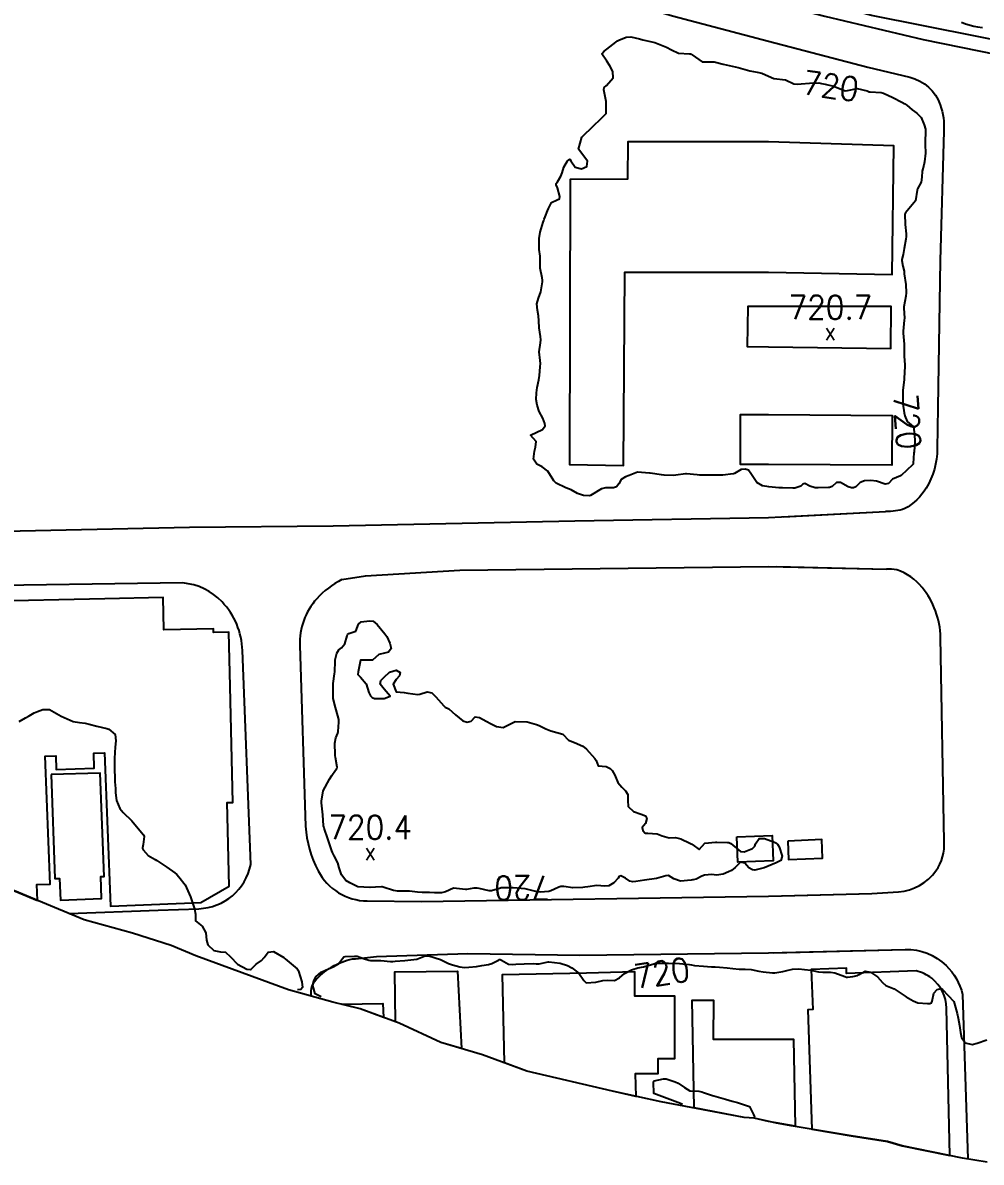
# Model space of a CAD drawing. Header units: metres. Extents: x 307586 to 320046, y 7427249 to 7434250.
# Drawn here: x 311920.1 to 312080.5, y 7431690.4 to 7431881.3 of the extents above; entities that cross this region are included whole.
import ezdxf
from ezdxf.enums import TextEntityAlignment as Align

# ---------------------------------------------------------------- set-up
doc = ezdxf.new("R2010")
doc.units = ezdxf.units.M
doc.header["$MEASUREMENT"] = 0
for name, color, linetype in [('Area', 45, 'Continuous'), ('Cotas', 45, 'Continuous'), ('Curvas de Nivel 1m', 11, 'Continuous'), ('Curvas de Nivel 5m', 15, 'Continuous'), ('Divisa', 42, 'FENCELINE2'), ('Edificações', 30, 'Continuous'), ('Pontos Cotados', 45, 'Continuous'), ('Vias Primárias', 230, 'Continuous'), ('Vias Secundárias', 230, 'Continuous')]:
    doc.layers.add(name, color=color, linetype=linetype)
doc.styles.add('Style-STANDARD', font='STANDARD.shx')
doc.linetypes.add('FENCELINE2', pattern='A,0.25,-0.1,[132,ltypeshp.shx,S=0.1,R=0,X=-0.1,Y=0],-0.1,1', length=1.45)

# ---------------------------------------------------------------- blocks, each defined once
blk = doc.blocks.new('ELVTXT_103')
at = {"layer": 'Pontos Cotados', "linetype": 'Continuous', "style": 'Style-STANDARD'}
for s, height, p in [('720.4', 4, (0, 4)), ('x', 3, (0, 0))]:
    blk.add_text(s, height=height, dxfattribs=at).set_placement(p, align=Align.MIDDLE_CENTER)
blk = doc.blocks.new('ELVTXT_104')
at = {"layer": 'Pontos Cotados', "linetype": 'Continuous', "style": 'Style-STANDARD'}
for s, height, p in [('720.7', 4, (0, 4)), ('x', 3, (0, 0))]:
    blk.add_text(s, height=height, dxfattribs=at).set_placement(p, align=Align.MIDDLE_CENTER)

msp = doc.modelspace()

# ---------------------------------------------------------------- linework, layer by layer
at = {"layer": 'Area'}
msp.add_polyline3d([(312081.5, 7431690.43, 720.46), (312077.41, 7431691.13, 720.35), (312067.3, 7431693.19, 728.98), (312064.83, 7431693.88, 728.75), (312058.77, 7431694.86, 728.48), (312048.72, 7431696.54, 727.51), (312046.25, 7431696.95, 727.46), (312042.52, 7431697.79, 727.7), (312040.82, 7431697.94, 727.7), (312026.97, 7431700.56, 721.17), (312018.78, 7431702.3, 723.72), (312004.48, 7431705.67, 725.72), (311997.03, 7431708.43, 721.36), (311990.06, 7431710.5, 723.73), (311983.1, 7431713.7, 723.52), (311976.54, 7431716.11, 720.38), (311971.95, 7431717.25, 720.2), (311964.55, 7431719.29, 719.99), (311949.03, 7431725.02, 720.12), (311944.89, 7431726.73, 720.05), (311938.41, 7431728.78, 720.26), (311930.34, 7431731.05, 722.78), (311915.01, 7431737.4, 724.13)], dxfattribs=at)
at = {"layer": 'Curvas de Nivel 1m', "flags": 128}
for points, elevation in [([(312077.23, 7431881.36), (312077.91, 7431881.11), (312079.28, 7431880.71), (312079.91, 7431880.6), (312080.73, 7431880.49)], 719), ([(312030.53, 7431700.12), (312030.19, 7431700.28), (312025.73, 7431701.94), (312025.68, 7431703.85), (312025.69, 7431703.94), (312025.72, 7431704), (312025.77, 7431704.04), (312027.33, 7431704.38), (312027.78, 7431704.42), (312029.31, 7431703.9), (312029.77, 7431703.66), (312030.84, 7431702.96), (312031.76, 7431702.41), (312033.27, 7431702.35), (312033.76, 7431702.19), (312034.01, 7431702.1), (312034.87, 7431701.83), (312035.53, 7431701.61), (312035.75, 7431701.54), (312036.14, 7431701.43), (312037.74, 7431701.01), (312038.85, 7431700.68), (312039.74, 7431700.41), (312040.22, 7431700.26), (312041.73, 7431699.75), (312042.38, 7431698.41), (312042.51, 7431698.14), (312042.58, 7431698.02), (312042.65, 7431697.95)], 721)]:
    msp.add_lwpolyline(points, dxfattribs=dict(at, elevation=elevation))
at = {"layer": 'Curvas de Nivel 5m', "elevation": 720, "flags": 128}
for points in [[(312071.23, 7431862.97), (312071.15, 7431861.43), (312071.14, 7431860.9), (312071.18, 7431859.42), (312071.06, 7431857.99), (312070.92, 7431857.43), (312070.64, 7431856.4), (312070.58, 7431855.43), (312070.45, 7431854.57), (312069.87, 7431853.44), (312069.78, 7431853.23), (312069.55, 7431851.44), (312067.86, 7431849.47), (312067.76, 7431849.23), (312067.82, 7431847.47), (312067.98, 7431845.95), (312067.97, 7431845.46), (312067.91, 7431845.03), (312067.62, 7431843.47), (312067.44, 7431842.48), (312067.26, 7431841.65), (312067.24, 7431841.47), (312067.42, 7431840.49), (312067.61, 7431839.66), (312067.61, 7431839.47), (312067.63, 7431839.25), (312067.92, 7431837.46), (312067.96, 7431836.05), (312067.9, 7431835.46), (312067.57, 7431833.7), (312067.56, 7431833.47), (312067.67, 7431831.81), (312067.65, 7431831.46), (312067.47, 7431829.65), (312067.46, 7431829.47), (312067.47, 7431829.29), (312067.65, 7431827.46), (312067.65, 7431825.87), (312067.65, 7431825.46), (312067.74, 7431823.97), (312067.72, 7431823.46), (312067.7, 7431822.98), (312067.62, 7431821.46), (312067.43, 7431819.72), (312067.41, 7431819.47), (312067.39, 7431819.25), (312067.4, 7431817.47), (312067.63, 7431815.96), (312067.72, 7431815.46), (312068.15, 7431814.49), (312069.11, 7431813.65), (312069.24, 7431813.44), (312069.27, 7431813.26), (312069.42, 7431811.44), (312069.42, 7431811.08), (312069.29, 7431809.44), (312069.27, 7431809.22), (312069.14, 7431807.44), (312069.11, 7431807.35), (312069.02, 7431807.25), (312067.13, 7431805.47), (312067, 7431805.39), (312065.67, 7431804.81), (312064.99, 7431804.1), (312064.47, 7431804.01), (312062.99, 7431804.5), (312062.07, 7431804.61), (312060.99, 7431804.57), (312060.27, 7431804.26), (312059.56, 7431803.55), (312059.15, 7431803.38), (312058.97, 7431803.36), (312058.79, 7431803.38), (312058.25, 7431803.57), (312056.98, 7431804.29), (312056.31, 7431804.27), (312055.56, 7431803.6), (312055.13, 7431803.45), (312054.97, 7431803.43), (312053.21, 7431803.39), (312052.97, 7431803.38), (312052.73, 7431803.4), (312051.82, 7431803.65), (312050.98, 7431804.1), (312050.67, 7431803.97), (312050.31, 7431803.67), (312049.31, 7431803.33), (312048.97, 7431803.31), (312047.28, 7431803.38), (312046.97, 7431803.39), (312046.67, 7431803.4), (312044.97, 7431803.56), (312043.91, 7431803.74), (312042.98, 7431804.25), (312041.97, 7431805.77), (312041.57, 7431806.33), (312041.01, 7431806.51), (312040.34, 7431806.46), (312039.23, 7431805.8), (312039.08, 7431805.73), (312039, 7431805.71), (312037.29, 7431805.52), (312037, 7431805.51), (312035.34, 7431805.51), (312035, 7431805.5), (312033.35, 7431805.51), (312033, 7431805.54), (312031.18, 7431805.72), (312031, 7431805.71), (312029.42, 7431805.49), (312029, 7431805.44), (312027.45, 7431805.48), (312027, 7431805.54), (312025.12, 7431805.85), (312025, 7431805.86), (312023, 7431805.99), (312021.56, 7431805.45), (312020.99, 7431805.24), (312020.23, 7431804.79), (312019.84, 7431804.03), (312019.44, 7431803.56), (312018.97, 7431803.39), (312017.65, 7431803.37), (312016.96, 7431803.21), (312015.11, 7431802.09), (312014.95, 7431802.05), (312013.95, 7431802.1), (312012.96, 7431802.43), (312011.88, 7431803.05), (312010.97, 7431803.4), (312009.37, 7431804.16), (312008.98, 7431804.54), (312007.97, 7431806.17), (312007.01, 7431806.89), (312006.14, 7431807.32), (312005.57, 7431808.2), (312005.72, 7431809.52), (312005.92, 7431810.2), (312006.02, 7431811.15), (312005.07, 7431812.21), (312007.08, 7431813.18), (312007.5, 7431813.76), (312007.49, 7431814.18), (312007.11, 7431815.06), (312006.54, 7431816.19), (312006.17, 7431817.23), (312006.01, 7431818.2), (312006.06, 7431819.3), (312006.19, 7431820.19), (312006.46, 7431821.47), (312006.59, 7431822.19), (312006.69, 7431823.67), (312006.72, 7431824.19), (312006.68, 7431824.73), (312006.54, 7431826.19), (312006.72, 7431827.65), (312006.79, 7431828.19), (312006.73, 7431828.73), (312006.5, 7431830.19), (312006.45, 7431831.34), (312006.42, 7431832.19), (312006.26, 7431833.13), (312006.14, 7431834.2), (312006.4, 7431835.14), (312006.78, 7431836.19), (312007.06, 7431837.86), (312007.08, 7431838.18), (312007.03, 7431838.54), (312006.69, 7431840.19), (312006.66, 7431841.42), (312006.67, 7431842.19), (312006.54, 7431843.29), (312006.49, 7431844.19), (312006.52, 7431845.14), (312006.69, 7431846.19), (312007.21, 7431847.89), (312007.28, 7431848.18), (312007.33, 7431848.36), (312007.51, 7431848.75), (312007.94, 7431849.76), (312008.06, 7431850.17), (312008.56, 7431851.15), (312009.55, 7431851.61), (312009.9, 7431851.8), (312009.96, 7431852.16), (312009.57, 7431853.61), (312009.39, 7431854.16), (312009.38, 7431854.35), (312009.58, 7431854.65), (312010.17, 7431855.58), (312010.36, 7431856.15), (312010.65, 7431857.11), (312011.28, 7431858.14), (312011.43, 7431858.34), (312011.63, 7431858.44), (312011.81, 7431858.14), (312012.57, 7431857.09), (312013.61, 7431856.83), (312014.5, 7431857.22), (312014.59, 7431858.1), (312013.64, 7431859.38), (312013.08, 7431860.12), (312013.67, 7431862.11), (312015.69, 7431864.09), (312016.71, 7431865.08), (312017.72, 7431866.07), (312017.74, 7431868.07), (312017.35, 7431870.07), (312017.4, 7431870.45), (312017.78, 7431870.78), (312018.92, 7431872.05), (312018.84, 7431873.09), (312018.35, 7431874.06), (312017.82, 7431874.87), (312017.02, 7431876.08), (312017.38, 7431876.55), (312017.85, 7431876.87), (312019.34, 7431878.05), (312019.64, 7431878.27), (312019.87, 7431878.39), (312021.06, 7431878.85), (312021.88, 7431878.92), (312023.29, 7431878.58), (312023.87, 7431878.41), (312025.86, 7431877.97), (312027.86, 7431877.17), (312028.65, 7431876.74), (312029.85, 7431876.21), (312031.69, 7431876.05), (312031.84, 7431876.05), (312031.97, 7431876.03), (312032.15, 7431875.9), (312033.83, 7431874.72), (312034.94, 7431874.75), (312035.83, 7431874.72), (312037.33, 7431874.33), (312037.82, 7431874.22), (312039.81, 7431873.8), (312041.81, 7431873.22), (312043.03, 7431872.99), (312043.8, 7431872.81), (312045.42, 7431872.11), (312045.8, 7431871.97), (312047.79, 7431871.71), (312049.15, 7431871.05), (312049.79, 7431871.01), (312050.4, 7431871.06), (312051.79, 7431871.19), (312053.35, 7431871.2), (312053.79, 7431871.13), (312054.42, 7431870.99), (312055.78, 7431870.65), (312057.34, 7431870.03), (312057.78, 7431869.89), (312058.12, 7431869.93), (312059.78, 7431870.28), (312061.45, 7431869.87), (312061.77, 7431869.72), (312061.92, 7431869.69), (312063.77, 7431869.59), (312064.17, 7431869.51), (312065.76, 7431868.74), (312067.22, 7431868), (312067.75, 7431867.71), (312068.08, 7431867.47), (312068.99, 7431866.71), (312069.73, 7431866.16), (312070.45, 7431865.43), (312070.97, 7431864.16), (312071.18, 7431863.43)], [(312045.92, 7431744.05), (312046.26, 7431743.89), (312046.45, 7431743.7), (312046.69, 7431743.26), (312047.21, 7431741.69), (312046.98, 7431740.94), (312046.22, 7431740.59), (312044.21, 7431739.73), (312042.62, 7431739.33), (312042.21, 7431739.4), (312041.63, 7431739.76), (312040.98, 7431740.53), (312040.22, 7431740.71), (312039.36, 7431739.79), (312038.71, 7431739.29), (312038.2, 7431739.04), (312037.34, 7431738.66), (312036.19, 7431738.53), (312035.42, 7431738.6), (312034.19, 7431738.52), (312033.73, 7431738.32), (312032.82, 7431737.86), (312032.33, 7431737.72), (312032.18, 7431737.7), (312031.98, 7431737.67), (312030.18, 7431737.52), (312029.04, 7431737.91), (312028.19, 7431738.46), (312027.72, 7431738.39), (312026.18, 7431737.94), (312024.18, 7431737.68), (312022.73, 7431737.44), (312022.18, 7431737.39), (312021.7, 7431737.51), (312020.95, 7431738.01), (312020.19, 7431738.37), (312019.93, 7431738.28), (312019.72, 7431738.02), (312019, 7431737.2), (312018.17, 7431736.72), (312017.54, 7431736.68), (312016.17, 7431736.75), (312014.66, 7431736.57), (312014.17, 7431736.49), (312013.82, 7431736.44), (312012.17, 7431736.37), (312010.62, 7431736.58), (312010.17, 7431736.58), (312009.83, 7431736.48), (312009.08, 7431736.15), (312008.46, 7431735.86), (312008.16, 7431735.79), (312006.66, 7431735.67), (312006.16, 7431735.71), (312004.16, 7431736.21), (312002.16, 7431736.36), (312000.27, 7431736.37), (312000.16, 7431736.37), (312000.07, 7431736.35), (311999.86, 7431736.26), (311998.56, 7431735.87), (311998.16, 7431735.9), (311996.49, 7431736.3), (311996.16, 7431736.34), (311995.58, 7431736.31), (311994.36, 7431736.13), (311994.16, 7431736.12), (311992.16, 7431736.35), (311990.82, 7431735.7), (311990.15, 7431735.55), (311989, 7431735.54), (311988.15, 7431735.58), (311986.94, 7431735.62), (311986.15, 7431735.68), (311984.78, 7431735.82), (311984.15, 7431735.83), (311982.79, 7431735.82), (311982.15, 7431735.93), (311980.38, 7431736.5), (311980.22, 7431736.55), (311980.16, 7431736.57), (311980.1, 7431736.56), (311979.12, 7431736.51), (311978.22, 7431736.46), (311978.16, 7431736.46), (311976.16, 7431736.54), (311974.81, 7431737.21), (311974.17, 7431737.64), (311973.42, 7431738.58), (311973.03, 7431739.75), (311972.81, 7431740.58), (311972.22, 7431741.73), (311971.92, 7431742.28), (311971.78, 7431742.6), (311971.39, 7431743.74), (311971.12, 7431744.61), (311970.53, 7431746.37), (311970.45, 7431746.62), (311970.43, 7431746.76), (311970.3, 7431748.62), (311970.08, 7431750.62), (311970.08, 7431750.88), (311970.35, 7431752.62), (311971.44, 7431754.6), (311971.78, 7431755.2), (311972.4, 7431756.08), (311972.62, 7431756.37), (311972.69, 7431756.59), (311972.42, 7431758.19), (311972.36, 7431758.53), (311972.35, 7431758.59), (311972.34, 7431758.67), (311972.28, 7431760.59), (311972.46, 7431761.49), (311972.79, 7431762.27), (311972.84, 7431762.59), (311972.97, 7431764.11), (311973, 7431764.58), (311972.52, 7431766.2), (311972.39, 7431766.59), (311972.04, 7431768.1), (311972.03, 7431768.6), (311972.04, 7431769.11), (311972.04, 7431770.6), (311972.25, 7431772.25), (311972.29, 7431772.59), (311972.36, 7431774.34), (311972.38, 7431774.59), (311972.4, 7431774.8), (311972.63, 7431775.71), (311972.97, 7431776.25), (311973.43, 7431776.58), (311973.99, 7431777.24), (311974.37, 7431778.57), (311974.45, 7431778.79), (311974.67, 7431778.99), (311975.83, 7431779.4), (311976.28, 7431780.55), (311976.7, 7431780.95), (311978.11, 7431781.12), (311978.7, 7431781.04), (311979.38, 7431780.51), (311980.67, 7431778.95), (311981, 7431778.49), (311981.52, 7431777.36), (311981.71, 7431776.48), (311981.28, 7431775.84), (311980.63, 7431775.7), (311979.65, 7431775.48), (311978.61, 7431774.52), (311976.61, 7431774.54), (311976.22, 7431772.55), (311976.16, 7431772.12), (311976.58, 7431771.65), (311977.57, 7431770.53), (311977.99, 7431769.09), (311978.25, 7431768.52), (311978.54, 7431768.28), (311978.93, 7431768.12), (311980.54, 7431768.11), (311981.55, 7431768.48), (311980.56, 7431769.67), (311979.87, 7431770.51), (311980, 7431771.09), (311980.58, 7431771.66), (311981.48, 7431772.49), (311982.6, 7431772.87), (311983.26, 7431772.46), (311983.16, 7431771.89), (311982.58, 7431771.26), (311982.07, 7431770.48), (311982.55, 7431769.22), (311983.91, 7431769.1), (311984.55, 7431768.99), (311986.19, 7431768.79), (311986.55, 7431768.85), (311987.78, 7431769.19), (311988.55, 7431769.02), (311989.21, 7431768.39), (311990.53, 7431766.86), (311990.8, 7431766.66), (311991.4, 7431766.37), (311992.51, 7431765.35), (311993.75, 7431764.34), (311994.49, 7431764.16), (311995.12, 7431764.32), (311995.8, 7431765.01), (311996.5, 7431764.89), (311997.62, 7431764.29), (311998.49, 7431763.83), (311999.36, 7431763.4), (312000.48, 7431763.26), (312002.49, 7431764.23), (312004.49, 7431764.21), (312006.07, 7431763.77), (312006.49, 7431763.6), (312007.61, 7431763.04), (312008.48, 7431762.69), (312010.47, 7431762.14), (312011.43, 7431761.1), (312012.46, 7431760.72), (312013.83, 7431760.1), (312014.45, 7431759.59), (312015.85, 7431758.07), (312016.05, 7431757.7), (312016.41, 7431756.81), (312017.74, 7431756.71), (312018.41, 7431756.38), (312018.74, 7431756.04), (312019.18, 7431755.25), (312019.67, 7431754.03), (312020.37, 7431753.23), (312020.98, 7431752.63), (312021.38, 7431752), (312021.34, 7431751.01), (312021.42, 7431750), (312022.32, 7431749.16), (312023.58, 7431748.71), (312024.31, 7431748.44), (312024.55, 7431747.97), (312024.3, 7431747.18), (312023.79, 7431746.48), (312023.86, 7431745.97), (312024.28, 7431745.55), (312024.7, 7431745.54), (312026.28, 7431745.43), (312027.13, 7431745.07), (312028.27, 7431744.74), (312029.33, 7431744.84), (312030.26, 7431744.59), (312031.72, 7431743.88), (312032.08, 7431743.7), (312032.25, 7431743.58), (312033.31, 7431742.79), (312034.25, 7431743.85), (312036.05, 7431744.03), (312036.26, 7431744.04), (312038.05, 7431744), (312038.26, 7431743.97), (312038.61, 7431743.8), (312040.24, 7431742.47), (312040.86, 7431742.39), (312042.25, 7431742.99), (312042.61, 7431743.39), (312042.74, 7431743.75), (312043.36, 7431744.64), (312044.27, 7431744.67)]]:
    msp.add_lwpolyline(points, close=True, dxfattribs=at)
for points in [[(311919.45, 7431764.27), (311920.49, 7431764.85), (311921.11, 7431765.21), (311921.99, 7431765.71), (311922.5, 7431765.94), (311923.43, 7431766.26), (311924.51, 7431766.23), (311926.49, 7431765.14), (311928.48, 7431764.24), (311929.54, 7431764.05), (311930.48, 7431763.96), (311931.2, 7431763.81), (311932.48, 7431763.49), (311934.15, 7431763.05), (311934.47, 7431762.95), (311935.51, 7431762.08), (311935.63, 7431761.03), (311935.51, 7431759.96), (311935.48, 7431759.03), (311935.43, 7431758.05), (311935.39, 7431757.04), (311935.42, 7431756), (311935.45, 7431755.03), (311935.49, 7431754.16), (311935.56, 7431753.03), (311935.58, 7431752.27), (311935.73, 7431751.03), (311936.31, 7431749.67), (311936.85, 7431749.01), (311938.29, 7431747.6), (311938.83, 7431746.99), (311940.26, 7431745.26), (311940.37, 7431744.98), (311940.24, 7431743.67), (311940.12, 7431743.1), (311940.12, 7431742.98), (311940.23, 7431742.74), (311941.06, 7431741.8), (311942.21, 7431741.11), (311942.52, 7431740.95), (311944.2, 7431739.84), (311945.53, 7431738.91), (311945.87, 7431738.59), (311946.18, 7431738.23), (311947.23, 7431736.89), (311948.13, 7431734.88), (311948.8, 7431732.87), (311948.99, 7431731.98), (311948.97, 7431730.87), (311950.08, 7431729.97), (311950.72, 7431728.85), (311950.83, 7431727.63), (311951.03, 7431726.85), (311952.03, 7431725.89), (311953.16, 7431725.68), (311954.02, 7431725.6), (311954.85, 7431724.8), (311956, 7431723.58), (311957.58, 7431722.76), (311958.12, 7431722.7), (311958.31, 7431722.76), (311959.16, 7431723.58), (311960.01, 7431724.2), (311960.47, 7431724.73), (311961.15, 7431725.6), (311962.03, 7431725.71), (311963.77, 7431724.69), (311964.01, 7431724.5), (311965, 7431723.68), (311965.99, 7431722.83), (311966.13, 7431722.66), (311966.24, 7431722.41), (311966.8, 7431720.65), (311966.91, 7431719.7), (311966.62, 7431719.33), (311966.04, 7431719.3)], [(311970.01, 7431718.1), (311969.03, 7431718.63), (311968.6, 7431720), (311968.75, 7431720.63), (311969.14, 7431721.47), (311969.99, 7431722.24), (311970.74, 7431722.61), (311972, 7431723.13), (311972.91, 7431723.67), (311973.59, 7431724.57), (311973.79, 7431724.8), (311974.02, 7431724.89), (311975.6, 7431724.96), (311976.02, 7431724.92), (311977.12, 7431724.53), (311978.01, 7431724.25), (311978.29, 7431724.23), (311980.01, 7431724.24), (311981.6, 7431724.07), (311982.01, 7431724.07), (311982.39, 7431724.09), (311984.01, 7431724.23), (311986.01, 7431724.42), (311987.42, 7431725.01), (311988.02, 7431725.01), (311990.01, 7431724.38), (311991.36, 7431723.72), (311992, 7431723.49), (311993.21, 7431723.13), (311994, 7431723.03), (311994.76, 7431723.08), (311996, 7431723.2), (311996.9, 7431723.39), (311998.01, 7431723.55), (311998.6, 7431723.69), (311999.71, 7431724.26), (311999.9, 7431724.37), (312000.01, 7431724.36), (312000.2, 7431724.26), (312001.39, 7431723.62), (312002.01, 7431723.56), (312002.62, 7431723.61), (312004.01, 7431723.67), (312005.51, 7431723.69), (312006.01, 7431723.65), (312006.53, 7431723.65), (312008.01, 7431723.99), (312008.16, 7431724.01), (312010.01, 7431723.76), (312011.24, 7431723.36), (312012, 7431723.01), (312013.16, 7431722.1), (312013.98, 7431720.84), (312014.37, 7431720.48), (312015.98, 7431720.56), (312017.19, 7431720.84), (312017.98, 7431720.9), (312019.13, 7431720.88), (312019.99, 7431721.29), (312020.81, 7431722.01), (312022, 7431722.65), (312023.01, 7431722.97), (312024.01, 7431723.18), (312025.7, 7431723.63), (312026.01, 7431723.75), (312026.17, 7431723.78), (312028.01, 7431723.75), (312028.18, 7431723.75), (312030.01, 7431723.72), (312031.67, 7431723.54), (312032.01, 7431723.46), (312032.5, 7431723.37), (312034.01, 7431723.29), (312035.36, 7431723.18), (312036.01, 7431723.15), (312036.69, 7431723.12), (312038, 7431723), (312038.94, 7431722.86), (312040, 7431722.75), (312040.99, 7431722.75), (312042, 7431722.7), (312043.28, 7431722.45), (312044, 7431722.32), (312045.57, 7431722.14), (312046, 7431722.14), (312047.31, 7431722.38), (312048.01, 7431722.55), (312048.92, 7431722.76), (312050.01, 7431722.83), (312050.93, 7431722.73), (312052.01, 7431722.57), (312053.28, 7431722.34), (312054, 7431722.27), (312055.31, 7431722.28), (312056, 7431722.17), (312057.7, 7431721.56), (312057.99, 7431721.44), (312058.12, 7431721.43), (312059.02, 7431721.55), (312059.82, 7431721.72), (312060, 7431721.81), (312061.11, 7431722.42), (312062, 7431722.27), (312063.14, 7431721.5), (312063.98, 7431720.53), (312064.54, 7431720.05), (312065.97, 7431719.46), (312067.95, 7431718.15), (312069.12, 7431717.43), (312069.94, 7431717.12), (312071.55, 7431717), (312071.94, 7431717.01), (312072.19, 7431717.14), (312072.34, 7431717.39), (312072.61, 7431718.73), (312073.14, 7431719.38), (312073.8, 7431719.55), (312073.97, 7431719.46), (312074.02, 7431719.42), (312074.06, 7431719.37), (312075.94, 7431717.34), (312076.51, 7431715.33), (312076.69, 7431714.56), (312076.92, 7431713.33), (312077.07, 7431712.14), (312077.24, 7431711.33), (312077.86, 7431710.44), (312079.02, 7431710.14), (312079.86, 7431710.37), (312081.49, 7431710.9)]]:
    msp.add_lwpolyline(points, dxfattribs=at)
at = {"layer": 'Divisa'}
msp.add_lwpolyline([(312261.24, 7431872.37), (312246.75, 7431870.65), (312206.84, 7431868.05), (312165.51, 7431868.04), (312138.23, 7431870.02), (312097.8, 7431875.43), (312062.18, 7431882.5), (312044.9, 7431887.29), (312023.62, 7431893.05), (312007.94, 7431898.2), (311996.15, 7431902.64), (311968.87, 7431913.35), (311944.09, 7431924.28), (311924.53, 7431934.14), (311909.78, 7431942.49)], dxfattribs=at)
at = {"layer": 'Edificações'}
for points in [[(312044.9, 7431839.49), (312065.6, 7431839.14), (312065.89, 7431860.66), (312044.9, 7431861.33), (312021.36, 7431861.33), (312021.32, 7431855.07), (312011.7, 7431855.02), (312011.59, 7431807.31), (312020.66, 7431807.12), (312020.88, 7431839.49)], [(312044.9, 7431827.02), (312065.39, 7431826.74), (312065.48, 7431833.78), (312044.9, 7431833.73), (312041.45, 7431833.73), (312041.36, 7431827.07)], [(312044.9, 7431815.64), (312065.64, 7431815.52), (312065.59, 7431807.2), (312044.9, 7431807.31), (312040.23, 7431807.31), (312040.23, 7431815.64)], [(311924.79, 7431755.38), (311925.45, 7431737.94), (311926.21, 7431737.97), (311926.35, 7431734.34), (311933.26, 7431734.6), (311933.12, 7431738.27), (311933.69, 7431738.3), (311933.04, 7431755.61)], [(312039.63, 7431744.94), (312045.55, 7431745.15), (312045.7, 7431740.91), (312039.78, 7431740.71)], [(312048.16, 7431744.18), (312048.29, 7431741.13), (312053.98, 7431741.38), (312053.85, 7431744.46)]]:
    msp.add_lwpolyline(points, close=True, dxfattribs=at)
at = {"layer": 'Edificações', "elevation": 723.47}
msp.add_lwpolyline([(311915.01, 7431737.4), (311922.53, 7431734.28), (311922.42, 7431736.92), (311924.67, 7431737.02), (311923.83, 7431758.44), (311925.57, 7431758.51), (311925.66, 7431756.2), (311932.02, 7431756.45), (311931.93, 7431758.95), (311933.76, 7431759.02), (311934.77, 7431733.34), (311949.89, 7431733.93), (311954.62, 7431736.66), (311954.26, 7431750.67), (311955.2, 7431750.67), (311954.77, 7431770.12), (311954.56, 7431779.22), (311952, 7431779.16), (311951.99, 7431779.79), (311943.66, 7431779.61), (311943.54, 7431785.01), (311933.79, 7431784.8), (311913.23, 7431784.34)], dxfattribs=at)
at = {"layer": 'Edificações'}
for points, elevation in [([(311982.46, 7431713.93), (311982.35, 7431722.31), (311992.84, 7431722.45), (311993.54, 7431709.47), (311990.06, 7431710.5), (311983.1, 7431713.7)], 723.21), ([(312000.69, 7431707.08), (312000.36, 7431721.85), (312014.46, 7431722.16), (312022.49, 7431722.35), (312022.48, 7431718.3), (312029.17, 7431718.29), (312029.15, 7431707.75), (312026.38, 7431707.75), (312026.38, 7431705.24), (312022.61, 7431705.25), (312022.71, 7431701.46), (312018.78, 7431702.3), (312004.48, 7431705.67)], 723.5), ([(311973.4, 7431716.89), (311980.32, 7431717.03), (311980.43, 7431714.68), (311976.54, 7431716.11)], 720.26), ([(312044.9, 7431711.05), (312049.08, 7431711.05), (312049.36, 7431696.44), (312044.9, 7431697.24), (312042.52, 7431697.79), (312040.82, 7431697.94), (312032.47, 7431699.52), (312032.11, 7431717.59), (312035.69, 7431717.56), (312035.65, 7431711.05)], 723.54)]:
    msp.add_lwpolyline(points, close=True, dxfattribs=dict(at, elevation=elevation))
at = {"layer": 'Edificações', "elevation": 722.15}
msp.add_lwpolyline([(312075.3, 7431691.56), (312074.74, 7431716.22, 0.224166), (312072.24, 7431721.24, 0.110529), (312069.65, 7431722.48), (312057.98, 7431722.04), (312057.95, 7431722.94), (312052.06, 7431722.72), (312052.32, 7431716), (312051.49, 7431715.97), (312052.16, 7431695.97), (312058.77, 7431694.86), (312064.83, 7431693.88), (312067.3, 7431693.19)], format="xyb", close=True, dxfattribs=at)
at = {"layer": 'Vias Primárias'}
for points in [[(311908.84, 7431940.29), (311924.54, 7431931.23), (311944.02, 7431921.74), (311961.59, 7431913.72), (311979.36, 7431906.15), (312003.43, 7431897.22), (312030.6, 7431888.72), (312044.9, 7431884.85), (312054.33, 7431882.38), (312070.84, 7431878.5), (312086.45, 7431875.32), (312109.04, 7431871.53), (312128.14, 7431868.85), (312145.03, 7431867.06), (312158.47, 7431866.06), (312173.38, 7431865.47), (312197.76, 7431865.46), (312231.97, 7431866.95), (312237.76, 7431867.35), (312248, 7431868.25), (312261.11, 7431869.94)], [(312048.51, 7431883.91), (312054.33, 7431882.38), (312070.84, 7431878.5), (312086.45, 7431875.32), (312109.04, 7431871.53), (312128.14, 7431868.85), (312145.03, 7431867.06), (312158.47, 7431866.06), (312173.38, 7431865.47), (312197.76, 7431865.46), (312231.97, 7431866.95), (312237.76, 7431867.35), (312248, 7431868.25), (312261.11, 7431869.94)]]:
    msp.add_lwpolyline(points, dxfattribs=at)
for points in [[(311905.26, 7431934.27), (311921.25, 7431925.04), (311941.03, 7431915.41), (311958.76, 7431907.31), (311976.79, 7431899.63), (312000.26, 7431891.12), (312028.85, 7431882.42), (312044.9, 7431878.22), (312061.56, 7431873.83), (312068.57, 7431872.15, -0.255), (312073.68, 7431867.53, -0.102438), (312074.27, 7431863.1), (312073.68, 7431841.44), (312073.29, 7431816.84), (312073.18, 7431809.92, -0.131389), (312071.32, 7431803.34, -0.131763), (312067.77, 7431799.9, -0.08694), (312064.53, 7431799.4)], [(312047.49, 7431877.54), (312061.56, 7431873.83), (312068.57, 7431872.15, -0.255), (312073.68, 7431867.53, -0.102438), (312074.27, 7431863.1), (312073.68, 7431841.44), (312073.29, 7431816.84), (312073.18, 7431809.92, -0.131389), (312071.32, 7431803.34, -0.131763), (312067.77, 7431799.9, -0.08694), (312064.53, 7431799.4)], [(311973.48, 7431788.01, 0.089373), (311969.27, 7431784.79, 0.191708), (311966.45, 7431776.98), (311967.41, 7431746.69, 0.104196), (311969.51, 7431739.23, 0.276768), (311977.73, 7431734.19), (311986.8, 7431734.11), (312044.9, 7431734.97), (312062.24, 7431735.42), (312066.68, 7431735.73, 0.224761), (312072.96, 7431739.25, 0.173372), (312074.33, 7431744.15), (312073.72, 7431778.32, 0.168695), (312070.64, 7431786.7, 0.137797), (312066.4, 7431789.64, 0.03232), (312064.65, 7431789.77)], [(312047.22, 7431735.03), (312062.24, 7431735.42), (312066.68, 7431735.73, 0.224761), (312072.96, 7431739.25, 0.173372), (312074.33, 7431744.15), (312073.72, 7431778.32, 0.168695), (312070.64, 7431786.7, 0.137797), (312066.4, 7431789.64, 0.03232), (312064.65, 7431789.77)]]:
    msp.add_lwpolyline(points, format="xyb", dxfattribs=at)
at = {"layer": 'Vias Primárias', "elevation": 719.32}
msp.add_lwpolyline([(311796.63, 7431796.28), (311854.57, 7431794.54), (311874.85, 7431795.15), (311878.25, 7431795.29), (311947.98, 7431796.79), (311972.03, 7431797.04)], dxfattribs=at)
at = {"layer": 'Vias Primárias'}
for points, elevation in [([(311927.83, 7431732.09), (311942.71, 7431732.64), (311949.53, 7431732.89, 0.346646), (311958.23, 7431740.27), (311956.85, 7431776.14, 0.182122), (311953.42, 7431784.29, 0.184338), (311946.84, 7431787.45), (311908.79, 7431786.93), (311857.33, 7431786.01), (311815.71, 7431786.53)], 723), ([(311968.34, 7431718.24), (311968.36, 7431719.11, -0.145376), (311968.88, 7431720.69, -0.169311), (311975.29, 7431724.47, -0.000633), (311979.26, 7431724.86), (311994.57, 7431725.41), (312013.3, 7431725.1), (312044.9, 7431725.49), (312067.8, 7431726.06, -0.201428), (312074.64, 7431723.39, -0.142688), (312077.4, 7431718.54), (312078.28, 7431690.98)], 720.1), ([(312045.8, 7431725.51), (312067.8, 7431726.06, -0.201428), (312074.64, 7431723.39, -0.142688), (312077.4, 7431718.54), (312078.28, 7431690.98)], 720.1)]:
    msp.add_lwpolyline(points, format="xyb", dxfattribs=dict(at, elevation=elevation))
at = {"layer": 'Vias Secundárias', "elevation": 719.32}
for points in [[(311972.03, 7431797.04), (312012.49, 7431797.86), (312044.9, 7431798.4), (312064.53, 7431799.4)], [(312047.42, 7431798.52), (312064.53, 7431799.4)]]:
    msp.add_lwpolyline(points, dxfattribs=at)
at = {"layer": 'Vias Secundárias'}
for points in [[(311973.48, 7431788.01), (311977.43, 7431788.64), (311993.26, 7431789.6), (312044.9, 7431790.22), (312064.65, 7431789.77)], [(312046.3, 7431790.19), (312064.65, 7431789.77)]]:
    msp.add_lwpolyline(points, dxfattribs=at)

# ---------------------------------------------------------------- block references
at = {"layer": 'Pontos Cotados', "linetype": 'Continuous'}
for name, p in [('ELVTXT_104', (312055.29, 7431829.61, 720.67)), ('ELVTXT_103', (311978.23, 7431742.52, 720.44))]:
    msp.add_blockref(name, p, dxfattribs=at)

# ---------------------------------------------------------------- texts
at = {"layer": 'Cotas', "style": 'Style-STANDARD'}
for rotation, p in [(352.2536, (312055.33, 7431870.68, 720)), (273.7224, (312068.14, 7431814.48, 720)), (180.4942, (312003.68, 7431736.39, 720)), (8.3255, (312027.04, 7431722.12, 720))]:
    msp.add_text('720', height=4, rotation=rotation, dxfattribs=at).set_placement(p, align=Align.MIDDLE_CENTER)

doc.saveas('drawing.dxf')
